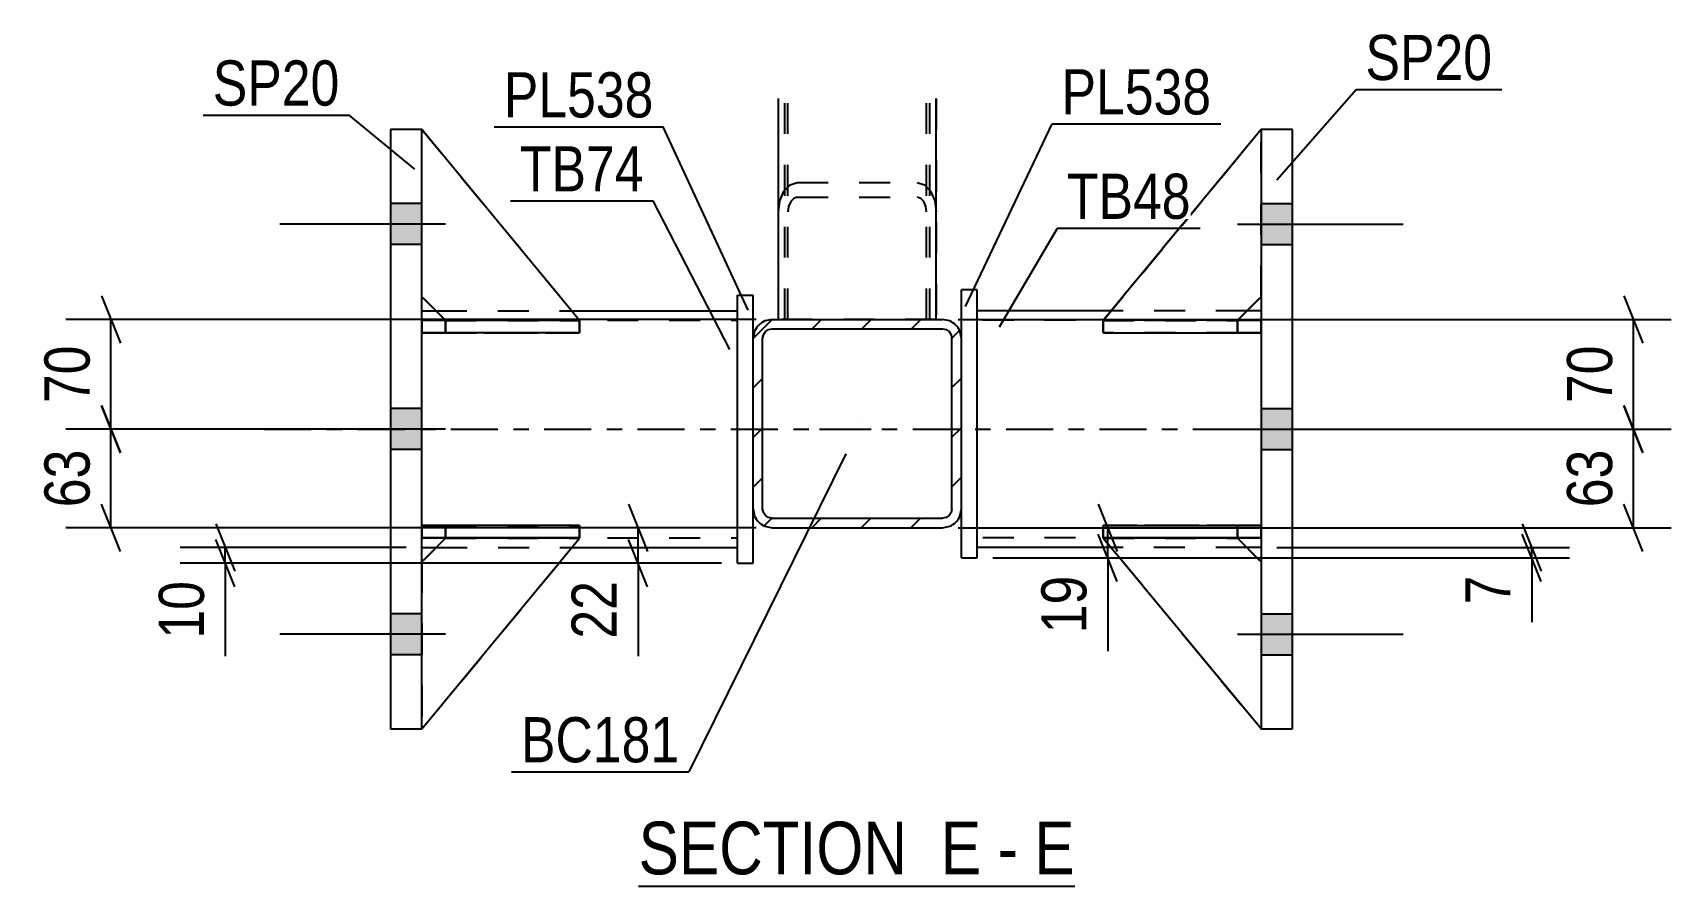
# Model space of a CAD drawing. Header units: millimetres. Extents: x 0 to 841, y 0 to 594.
# Drawn here: x 162.9 to 266.8, y 136.6 to 190.7 of the extents above; entities that cross this region are included whole.
import ezdxf

# ---------------------------------------------------------------- set-up
doc = ezdxf.new("R2010")
doc.units = ezdxf.units.MM
doc.linetypes.add('DXK_LINE_DOT2', pattern=[3.9198, 1.9599, -1.9599])
doc.linetypes.add('DXK_LINE_DOT3', pattern=[5.9187, 2.979, -0.9799, 0.9799, -0.9799])
doc.styles.add('Arial Narrow', font='ARIALN.TTF', dxfattribs={"height": 0.2})

# ---------------------------------------------------------------- blocks, each defined once
blk = doc.blocks.new('Unknown-318889357-16 - 6604')
at = {"color": 6, "linetype": 'Continuous'}
blk.add_line((201.34, 136.65), (228.99, 136.65), dxfattribs=at)
at = {"color": 0, "linetype": 'Continuous'}
for points in [[(219.45, 137.4), (219.45, 140.9), (201.34, 140.9), (201.34, 137.4)], [(223.06, 137.4), (223.06, 140.9), (220.5, 140.9), (220.5, 137.4)], [(225.38, 137.4), (225.38, 140.9), (224.11, 140.9), (224.11, 137.4)], [(228.99, 137.4), (228.99, 140.9), (226.43, 140.9), (226.43, 137.4)]]:
    blk.add_wipeout(points, dxfattribs=at)
at = {"color": 7, "linetype": 'Continuous', "style": 'Arial Narrow'}
for s, p in [('SECTION ', (201.34, 137.4)), ('E', (220.5, 137.4)), ('E', (226.43, 137.4)), ('-', (224.11, 137.4))]:
    blk.add_text(s, height=3.34, dxfattribs=at).set_placement(p)
blk = doc.blocks.new('Part-318889357-6722 - 6604')
at = {"linetype": 'Continuous'}
h = blk.add_hatch(dxfattribs=at)
h.set_pattern_fill('', scale=0.7, style=0, pattern_type=0)
h.set_pattern_definition([(45, (209.7997, 172.571), (-1.57154, 1.57154), [])])
h.paths.add_polyline_path([(220.6, 172.57), (209.8, 172.57), (209.34, 172.48), (208.95, 172.22), (208.69, 171.83), (208.6, 171.37), (208.6, 160.57), (208.69, 160.11), (208.95, 159.72), (209.34, 159.46), (209.8, 159.37), (220.6, 159.37), (221.06, 159.46), (221.45, 159.72), (221.71, 160.11), (221.8, 160.57), (221.8, 171.37), (221.71, 171.83), (221.45, 172.22), (221.06, 172.48)])
h.paths.add_polyline_path([(221.15, 171.6), (221.2, 171.37), (221.2, 160.57), (221.15, 160.34), (221.02, 160.15), (220.83, 160.02), (220.6, 159.97), (209.8, 159.97), (209.57, 160.02), (209.38, 160.15), (209.25, 160.34), (209.2, 160.57), (209.2, 171.37), (209.25, 171.6), (209.38, 171.8), (209.57, 171.93), (209.8, 171.97), (220.6, 171.97), (220.83, 171.93), (221.02, 171.8)])
at = {"color": 2, "linetype": 'Continuous'}
for p, q in [((209.8, 172.57), (209.34, 172.48)), ((209.8, 172.57), (220.6, 172.57)), ((221.06, 172.48), (220.6, 172.57)), ((208.69, 171.83), (208.6, 171.37)), ((209.2, 171.37), (209.25, 171.6)), ((209.25, 171.6), (209.38, 171.8)), ((209.38, 171.8), (209.57, 171.93)), ((209.57, 171.93), (209.8, 171.97)), ((209.8, 171.97), (220.6, 171.97)), ((220.6, 171.97), (220.83, 171.93)), ((220.83, 171.93), (221.02, 171.8)), ((221.02, 171.8), (221.15, 171.6)), ((221.15, 171.6), (221.2, 171.37)), ((221.8, 171.37), (221.71, 171.83)), ((208.6, 160.57), (208.6, 171.37)), ((209.2, 160.57), (209.2, 171.37)), ((221.2, 160.57), (221.2, 171.37)), ((221.8, 160.57), (221.8, 171.37)), ((208.6, 160.57), (208.69, 160.11)), ((209.25, 160.34), (209.2, 160.57)), ((209.38, 160.15), (209.25, 160.34)), ((209.57, 160.02), (209.38, 160.15)), ((209.8, 159.97), (209.57, 160.02)), ((220.83, 160.02), (220.6, 159.97)), ((221.02, 160.15), (220.83, 160.02)), ((221.15, 160.34), (221.02, 160.15)), ((221.2, 160.57), (221.15, 160.34)), ((221.71, 160.11), (221.8, 160.57)), ((209.34, 159.46), (209.8, 159.37)), ((209.8, 159.97), (220.6, 159.97)), ((209.8, 159.37), (220.6, 159.37)), ((220.6, 159.37), (221.06, 159.46))]:
    blk.add_line(p, q, dxfattribs=at)
at = {"color": 7, "linetype": 'DXK_LINE_DOT3'}
blk.add_line((215.2, 165.97), (215.2, 165.97), dxfattribs=at)
at = {"color": 2, "linetype": 'Continuous'}
for centre, start, end in [((209.8, 171.37), 112.5, 157.5), ((220.6, 171.37), 22.5, 67.5), ((209.8, 160.57), 202.5, 247.5), ((220.6, 160.57), 292.5, 337.5)]:
    blk.add_arc(centre, 1.2, start, end, dxfattribs=at)
blk = doc.blocks.new('Part-318889357-6706 - 6604')
at = {"color": 2, "linetype": 'Continuous'}
for p, q in [((210.2, 172.57), (210.2, 186.57)), ((220.2, 172.57), (220.2, 186.57))]:
    blk.add_line(p, q, dxfattribs=at)
at = {"color": 7, "linetype": 'DXK_LINE_DOT2'}
for p, q in [((210.8, 172.57), (210.8, 186.57)), ((219.6, 172.57), (219.6, 186.57)), ((210.55, 180.7), (210.94, 181.11)), ((210.94, 181.11), (211.4, 181.25)), ((211.4, 181.25), (219, 181.25)), ((219, 181.25), (219.46, 181.11)), ((219.46, 181.11), (219.85, 180.7)), ((210.2, 179.39), (210.29, 180.1)), ((210.29, 180.1), (210.55, 180.7)), ((210.85, 179.74), (210.8, 179.39)), ((210.98, 180.04), (210.85, 179.74)), ((211.17, 180.25), (210.98, 180.04)), ((211.4, 180.32), (211.17, 180.25)), ((211.4, 180.32), (219, 180.32)), ((219.23, 180.25), (219, 180.32)), ((219.42, 180.04), (219.23, 180.25)), ((219.55, 179.74), (219.42, 180.04)), ((219.6, 179.39), (219.55, 179.74)), ((219.85, 180.7), (220.11, 180.1)), ((220.11, 180.1), (220.2, 179.39)), ((210.2, 172.57), (220.2, 172.57))]:
    blk.add_line(p, q, dxfattribs=at)
blk = doc.blocks.new('Part-318889357-6746 - 6604')
at = {"color": 2, "linetype": 'Continuous'}
for p, q in [((187.6, 173.12), (188.49, 173.12)), ((197.1, 173.12), (207.6, 173.12)), ((187.6, 158.12), (188.51, 158.12)), ((197.11, 158.12), (207.6, 158.12))]:
    blk.add_line(p, q, dxfattribs=at)
at = {"color": 7, "linetype": 'DXK_LINE_DOT2'}
for p, q in [((187.6, 158.12), (187.6, 173.12)), ((187.6, 172.52), (207.6, 172.52)), ((188.49, 173.12), (197.1, 173.12)), ((207.6, 158.12), (207.6, 173.12)), ((187.6, 158.72), (207.6, 158.72)), ((188.51, 158.12), (197.11, 158.12))]:
    blk.add_line(p, q, dxfattribs=at)
at = {"color": 7, "linetype": 'DXK_LINE_DOT3'}
blk.add_line((177.6, 165.62), (217.6, 165.62), dxfattribs=at)
blk = doc.blocks.new('Bolt-318889357-6682 - 6604')
at = {"linetype": 'Continuous'}
for points in [[(242.8, 177.32), (242.8, 179.92), (240.8, 179.92), (240.8, 177.32)], [(242.8, 177.32), (242.8, 179.92), (240.8, 179.92), (240.8, 177.32)], [(242.8, 177.32), (242.8, 179.92), (240.8, 179.92), (240.8, 177.32)], [(242.8, 164.32), (242.8, 166.92), (240.8, 166.92), (240.8, 164.32)], [(242.8, 164.32), (242.8, 166.92), (240.8, 166.92), (240.8, 164.32)], [(242.8, 151.32), (242.8, 153.92), (240.8, 153.92), (240.8, 151.32)], [(242.8, 151.32), (242.8, 153.92), (240.8, 153.92), (240.8, 151.32)], [(242.8, 151.32), (242.8, 153.92), (240.8, 153.92), (240.8, 151.32)]]:
    blk.add_hatch(color=1, dxfattribs=at).paths.add_polyline_path(points)
at = {"color": 1, "linetype": 'Continuous'}
for p, q in [((240.8, 179.92), (242.8, 179.92)), ((240.8, 179.92), (242.8, 179.92)), ((240.8, 179.92), (242.8, 179.92)), ((239.3, 178.62), (249.8, 178.62)), ((239.3, 178.62), (249.8, 178.62)), ((239.3, 178.62), (249.8, 178.62)), ((240.8, 177.32), (242.8, 177.32)), ((240.8, 177.32), (242.8, 177.32)), ((240.8, 177.32), (242.8, 177.32)), ((240.8, 166.92), (242.8, 166.92)), ((240.8, 166.92), (242.8, 166.92)), ((239.3, 165.62), (249.8, 165.62)), ((239.3, 165.62), (249.8, 165.62)), ((240.8, 164.32), (242.8, 164.32)), ((240.8, 164.32), (242.8, 164.32)), ((240.8, 153.92), (242.8, 153.92)), ((240.8, 153.92), (242.8, 153.92)), ((240.8, 153.92), (242.8, 153.92)), ((239.3, 152.62), (249.8, 152.62)), ((239.3, 152.62), (249.8, 152.62)), ((239.3, 152.62), (249.8, 152.62)), ((240.8, 151.32), (242.8, 151.32)), ((240.8, 151.32), (242.8, 151.32)), ((240.8, 151.32), (242.8, 151.32))]:
    blk.add_line(p, q, dxfattribs=at)
blk = doc.blocks.new('Part-318889357-6705 - 6604')
at = {"color": 7, "linetype": 'DXK_LINE_DOT2'}
for p, q in [((210.2, 172.57), (210.2, 186.57)), ((210.6, 172.57), (210.6, 186.57)), ((219.8, 172.57), (219.8, 186.57)), ((220.2, 186.57), (220.2, 172.57)), ((220.2, 172.57), (210.2, 172.57))]:
    blk.add_line(p, q, dxfattribs=at)
blk = doc.blocks.new('Bolt-318889357-6681 - 6604')
at = {"linetype": 'Continuous'}
for points in [[(187.6, 177.32), (187.6, 179.92), (185.6, 179.92), (185.6, 177.32)], [(187.6, 177.32), (187.6, 179.92), (185.6, 179.92), (185.6, 177.32)], [(187.6, 177.32), (187.6, 179.92), (185.6, 179.92), (185.6, 177.32)], [(187.6, 164.32), (187.6, 166.92), (185.6, 166.92), (185.6, 164.32)], [(187.6, 164.32), (187.6, 166.92), (185.6, 166.92), (185.6, 164.32)], [(187.6, 151.32), (187.6, 153.92), (185.6, 153.92), (185.6, 151.32)], [(187.6, 151.32), (187.6, 153.92), (185.6, 153.92), (185.6, 151.32)], [(187.6, 151.32), (187.6, 153.92), (185.6, 153.92), (185.6, 151.32)]]:
    blk.add_hatch(color=1, dxfattribs=at).paths.add_polyline_path(points)
at = {"color": 1, "linetype": 'Continuous'}
for p, q in [((187.6, 179.92), (185.6, 179.92)), ((187.6, 179.92), (185.6, 179.92)), ((187.6, 179.92), (185.6, 179.92)), ((189.1, 178.62), (178.6, 178.62)), ((189.1, 178.62), (178.6, 178.62)), ((189.1, 178.62), (178.6, 178.62)), ((187.6, 177.32), (185.6, 177.32)), ((187.6, 177.32), (185.6, 177.32)), ((187.6, 177.32), (185.6, 177.32)), ((187.6, 166.92), (185.6, 166.92)), ((187.6, 166.92), (185.6, 166.92)), ((189.1, 165.62), (178.6, 165.62)), ((189.1, 165.62), (178.6, 165.62)), ((187.6, 164.32), (185.6, 164.32)), ((187.6, 164.32), (185.6, 164.32)), ((187.6, 153.92), (185.6, 153.92)), ((187.6, 153.92), (185.6, 153.92)), ((187.6, 153.92), (185.6, 153.92)), ((189.1, 152.62), (178.6, 152.62)), ((189.1, 152.62), (178.6, 152.62)), ((189.1, 152.62), (178.6, 152.62)), ((187.6, 151.32), (185.6, 151.32)), ((187.6, 151.32), (185.6, 151.32)), ((187.6, 151.32), (185.6, 151.32))]:
    blk.add_line(p, q, dxfattribs=at)
blk = doc.blocks.new('Part-318889357-6731 - 6604')
at = {"color": 2, "linetype": 'Continuous'}
for p, q in [((231.3, 173.12), (222.8, 173.12)), ((240.8, 173.12), (239.9, 173.12)), ((231.29, 158.12), (222.8, 158.12)), ((240.8, 158.12), (239.89, 158.12))]:
    blk.add_line(p, q, dxfattribs=at)
at = {"color": 7, "linetype": 'DXK_LINE_DOT2'}
for p, q in [((222.8, 158.12), (222.8, 173.12)), ((240.8, 172.52), (222.8, 172.52)), ((239.9, 173.12), (231.3, 173.12)), ((240.8, 173.12), (240.8, 158.12)), ((240.8, 158.72), (222.8, 158.72)), ((239.89, 158.12), (231.29, 158.12))]:
    blk.add_line(p, q, dxfattribs=at)
at = {"color": 7, "linetype": 'DXK_LINE_DOT3'}
blk.add_line((212.8, 165.62), (250.8, 165.62), dxfattribs=at)
blk = doc.blocks.new('Part-318889357-6736 - 6604')
at = {"color": 2, "linetype": 'Continuous'}
for p, q in [((222.8, 174.46), (221.8, 174.46)), ((221.8, 171.38), (221.8, 174.46)), ((222.8, 157.46), (222.8, 174.46)), ((221.8, 157.46), (221.8, 160.56)), ((221.8, 157.46), (222.8, 157.46))]:
    blk.add_line(p, q, dxfattribs=at)
at = {"color": 7, "linetype": 'DXK_LINE_DOT2'}
blk.add_line((221.8, 160.56), (221.8, 171.38), dxfattribs=at)
blk = doc.blocks.new('Part-318889357-6741 - 6604')
at = {"color": 2, "linetype": 'Continuous'}
for p, q in [((207.6, 157.12), (207.6, 174.12)), ((207.6, 174.12), (208.6, 174.12)), ((208.6, 171.37), (208.6, 174.12)), ((208.6, 157.12), (208.6, 160.57)), ((207.6, 157.12), (208.6, 157.12))]:
    blk.add_line(p, q, dxfattribs=at)
at = {"color": 7, "linetype": 'DXK_LINE_DOT2'}
blk.add_line((208.6, 160.57), (208.6, 171.37), dxfattribs=at)
blk = doc.blocks.new('Part-318889357-6747 - 6604')
at = {"color": 2, "linetype": 'Continuous'}
for p, q in [((230.8, 158.71), (230.8, 158.71)), ((239.3, 158.71), (230.8, 158.71)), ((240.8, 146.62), (230.8, 158.71)), ((239.3, 158.71), (239.3, 158.71)), ((239.3, 158.71), (240.8, 157.21))]:
    blk.add_line(p, q, dxfattribs=at)
at = {"color": 7, "linetype": 'DXK_LINE_DOT2'}
for p, q in [((230.8, 158.71), (239.3, 158.71)), ((240.8, 146.62), (230.8, 158.71)), ((239.3, 158.71), (240.8, 157.21)), ((240.8, 157.21), (240.8, 146.62))]:
    blk.add_line(p, q, dxfattribs=at)
blk = doc.blocks.new('Part-318889357-6748 - 6604')
at = {"color": 7, "linetype": 'DXK_LINE_DOT2'}
for p, q in [((230.8, 158.71), (239.3, 158.71)), ((240.8, 146.62), (230.8, 158.71)), ((230.8, 158.71), (230.8, 158.71)), ((239.3, 158.71), (230.8, 158.71)), ((230.8, 158.71), (240.8, 146.62)), ((239.3, 158.71), (240.8, 157.21)), ((239.3, 158.71), (239.3, 158.71)), ((240.8, 157.21), (239.3, 158.71)), ((240.8, 157.21), (240.8, 146.62))]:
    blk.add_line(p, q, dxfattribs=at)
blk = doc.blocks.new('Part-318889357-6749 - 6604')
at = {"color": 2, "linetype": 'Continuous'}
for p, q in [((240.8, 184.62), (230.8, 172.51)), ((240.8, 184.62), (240.8, 184.62)), ((240.8, 184.62), (240.8, 184.62)), ((239.31, 172.52), (240.8, 174.01)), ((232.04, 172.51), (230.8, 172.51)), ((230.8, 172.51), (230.8, 172.51))]:
    blk.add_line(p, q, dxfattribs=at)
at = {"color": 7, "linetype": 'DXK_LINE_DOT2'}
for p, q in [((240.8, 184.62), (230.8, 172.51)), ((240.8, 174.01), (240.8, 184.62)), ((239.3, 172.51), (240.8, 174.01)), ((239.3, 172.51), (230.8, 172.51)), ((239.3, 172.51), (232.04, 172.51)), ((239.3, 172.51), (239.31, 172.52)), ((239.3, 172.51), (239.3, 172.51))]:
    blk.add_line(p, q, dxfattribs=at)
blk = doc.blocks.new('Part-318889357-6750 - 6604')
at = {"color": 7, "linetype": 'DXK_LINE_DOT2'}
for p, q in [((240.8, 184.62), (230.8, 172.51)), ((230.8, 172.51), (240.8, 184.62)), ((240.8, 174.01), (240.8, 184.62)), ((239.3, 172.51), (240.8, 174.01)), ((239.3, 172.51), (240.8, 174.01)), ((230.8, 172.51), (239.3, 172.51)), ((230.8, 172.51), (230.8, 172.51)), ((239.3, 172.51), (230.8, 172.51)), ((239.3, 172.51), (239.3, 172.51))]:
    blk.add_line(p, q, dxfattribs=at)
blk = doc.blocks.new('Part-318889357-6751 - 6604')
at = {"color": 7, "linetype": 'DXK_LINE_DOT2'}
for p, q in [((230.8, 158.72), (230.8, 159.52)), ((230.8, 159.52), (239.3, 159.52)), ((240.8, 159.52), (230.8, 159.52)), ((239.3, 158.72), (239.3, 159.52)), ((239.3, 159.52), (240.8, 159.52)), ((240.8, 158.72), (240.8, 159.52)), ((240.8, 158.72), (240.8, 159.52)), ((240.8, 159.52), (240.8, 159.52)), ((239.3, 158.72), (230.8, 158.72)), ((230.8, 158.72), (240.8, 158.72)), ((240.8, 158.72), (239.3, 158.72)), ((240.8, 158.72), (240.8, 158.72))]:
    blk.add_line(p, q, dxfattribs=at)
blk = doc.blocks.new('Part-318889357-6752 - 6604')
at = {"color": 7, "linetype": 'DXK_LINE_DOT2'}
for p, q in [((230.8, 171.72), (230.8, 172.52)), ((230.8, 172.52), (239.3, 172.52)), ((240.8, 172.52), (230.8, 172.52)), ((239.3, 171.72), (239.3, 172.52)), ((239.3, 172.52), (240.8, 172.52)), ((240.8, 171.72), (240.8, 172.52)), ((240.8, 171.72), (240.8, 172.52)), ((240.8, 172.52), (240.8, 172.52)), ((239.3, 171.72), (230.8, 171.72)), ((230.8, 171.72), (240.8, 171.72)), ((240.8, 171.72), (239.3, 171.72)), ((240.8, 171.72), (240.8, 171.72))]:
    blk.add_line(p, q, dxfattribs=at)
blk = doc.blocks.new('Part-318889357-6753 - 6604')
at = {"color": 2, "linetype": 'Continuous'}
for p, q in [((230.8, 159.52), (240.8, 159.52)), ((230.8, 159.52), (230.8, 158.72)), ((240.8, 159.52), (240.8, 159.52)), ((240.8, 158.72), (240.8, 159.52)), ((240.8, 158.72), (230.8, 158.72))]:
    blk.add_line(p, q, dxfattribs=at)
at = {"color": 7, "linetype": 'DXK_LINE_DOT2'}
for p, q in [((239.3, 159.52), (230.8, 159.52)), ((240.8, 159.52), (239.3, 159.52)), ((239.3, 159.52), (239.3, 158.72)), ((240.8, 159.52), (240.8, 159.52)), ((230.8, 158.72), (239.3, 158.72)), ((239.3, 158.72), (240.8, 158.72))]:
    blk.add_line(p, q, dxfattribs=at)
blk = doc.blocks.new('Part-318889357-6754 - 6604')
at = {"color": 2, "linetype": 'Continuous'}
for p, q in [((230.8, 172.52), (230.8, 172.52)), ((230.8, 172.52), (230.8, 171.72)), ((240.8, 172.52), (232.04, 172.52)), ((240.8, 172.52), (240.8, 172.52)), ((240.8, 172.52), (240.8, 171.72)), ((230.8, 171.72), (240.8, 171.72))]:
    blk.add_line(p, q, dxfattribs=at)
at = {"color": 7, "linetype": 'DXK_LINE_DOT2'}
for p, q in [((232.04, 172.52), (230.8, 172.52)), ((239.3, 172.52), (230.8, 172.52)), ((239.3, 172.52), (240.8, 172.52)), ((239.3, 172.52), (239.3, 171.72)), ((240.8, 172.52), (240.8, 172.52)), ((230.8, 171.72), (239.3, 171.72)), ((239.3, 171.72), (240.8, 171.72))]:
    blk.add_line(p, q, dxfattribs=at)
blk = doc.blocks.new('Part-318889357-6755 - 6604')
at = {"color": 2, "linetype": 'Continuous'}
for p, q in [((189.1, 158.71), (187.6, 157.21)), ((187.6, 146.62), (197.6, 158.71)), ((197.6, 158.71), (189.1, 158.71)), ((189.1, 158.71), (189.1, 158.71)), ((197.6, 158.71), (197.6, 158.71))]:
    blk.add_line(p, q, dxfattribs=at)
at = {"color": 7, "linetype": 'DXK_LINE_DOT2'}
for p, q in [((187.6, 157.21), (189.1, 158.71)), ((187.6, 146.62), (197.6, 158.71)), ((189.1, 158.71), (197.6, 158.71)), ((187.6, 157.21), (187.6, 146.62))]:
    blk.add_line(p, q, dxfattribs=at)
blk = doc.blocks.new('Part-318889357-6756 - 6604')
at = {"color": 7, "linetype": 'DXK_LINE_DOT2'}
for p, q in [((189.1, 158.71), (187.6, 157.21)), ((187.6, 146.62), (197.6, 158.71)), ((187.6, 157.21), (189.1, 158.71)), ((187.6, 146.62), (197.6, 158.71)), ((197.6, 158.71), (189.1, 158.71)), ((189.1, 158.71), (189.1, 158.71)), ((189.1, 158.71), (197.6, 158.71)), ((197.6, 158.71), (197.6, 158.71)), ((187.6, 157.21), (187.6, 146.62))]:
    blk.add_line(p, q, dxfattribs=at)
blk = doc.blocks.new('Part-318889357-6757 - 6604')
at = {"color": 2, "linetype": 'Continuous'}
for p, q in [((187.6, 184.62), (187.6, 184.62)), ((187.6, 184.62), (187.6, 184.62)), ((197.6, 172.51), (187.6, 184.62)), ((189.09, 172.52), (187.6, 174.01)), ((196.35, 172.51), (197.6, 172.51)), ((197.6, 172.51), (197.6, 172.51))]:
    blk.add_line(p, q, dxfattribs=at)
at = {"color": 7, "linetype": 'DXK_LINE_DOT2'}
for p, q in [((187.6, 174.01), (187.6, 184.62)), ((187.6, 184.62), (197.6, 172.51)), ((189.1, 172.51), (187.6, 174.01)), ((189.1, 172.51), (189.09, 172.52)), ((197.6, 172.51), (189.1, 172.51)), ((189.1, 172.51), (189.1, 172.51)), ((189.1, 172.51), (196.35, 172.51))]:
    blk.add_line(p, q, dxfattribs=at)
blk = doc.blocks.new('Part-318889357-6758 - 6604')
at = {"color": 7, "linetype": 'DXK_LINE_DOT2'}
for p, q in [((187.6, 174.01), (187.6, 184.62)), ((187.6, 184.62), (197.6, 172.51)), ((187.6, 184.62), (197.6, 172.51)), ((189.1, 172.51), (187.6, 174.01)), ((189.1, 172.51), (187.6, 174.01)), ((197.6, 172.51), (189.1, 172.51)), ((189.1, 172.51), (189.1, 172.51)), ((189.1, 172.51), (197.6, 172.51)), ((197.6, 172.51), (197.6, 172.51))]:
    blk.add_line(p, q, dxfattribs=at)
blk = doc.blocks.new('Part-318889357-6759 - 6604')
at = {"color": 7, "linetype": 'DXK_LINE_DOT2'}
for p, q in [((187.6, 159.52), (189.1, 159.52)), ((197.6, 159.52), (187.6, 159.52)), ((187.6, 159.52), (187.6, 159.52)), ((187.6, 159.52), (187.6, 158.72)), ((187.6, 159.52), (187.6, 158.72)), ((189.1, 159.52), (197.6, 159.52)), ((189.1, 159.52), (189.1, 158.72)), ((197.6, 159.52), (197.6, 158.72)), ((189.1, 158.72), (187.6, 158.72)), ((187.6, 158.72), (197.6, 158.72)), ((187.6, 158.72), (187.6, 158.72)), ((197.6, 158.72), (189.1, 158.72))]:
    blk.add_line(p, q, dxfattribs=at)
blk = doc.blocks.new('Part-318889357-6760 - 6604')
at = {"color": 7, "linetype": 'DXK_LINE_DOT2'}
for p, q in [((187.6, 172.52), (189.1, 172.52)), ((197.37, 172.52), (187.6, 172.52)), ((187.6, 172.52), (187.6, 172.52)), ((187.6, 172.52), (187.6, 171.72)), ((187.6, 172.52), (187.6, 171.72)), ((189.1, 172.52), (197.6, 172.52)), ((189.1, 172.52), (189.1, 171.72)), ((197.6, 172.52), (197.6, 171.72)), ((189.1, 171.72), (187.6, 171.72)), ((187.6, 171.72), (197.6, 171.72)), ((187.6, 171.72), (187.6, 171.72)), ((197.6, 171.72), (189.1, 171.72))]:
    blk.add_line(p, q, dxfattribs=at)
blk = doc.blocks.new('Part-318889357-6761 - 6604')
at = {"color": 2, "linetype": 'Continuous'}
for p, q in [((187.6, 158.72), (187.6, 159.52)), ((197.6, 159.52), (187.6, 159.52)), ((197.6, 158.72), (197.6, 159.52)), ((197.6, 158.72), (187.6, 158.72)), ((187.6, 158.72), (187.6, 158.72))]:
    blk.add_line(p, q, dxfattribs=at)
at = {"color": 7, "linetype": 'DXK_LINE_DOT2'}
for p, q in [((189.1, 159.52), (187.6, 159.52)), ((189.1, 158.72), (189.1, 159.52)), ((197.6, 159.52), (189.1, 159.52)), ((187.6, 158.72), (189.1, 158.72)), ((189.1, 158.72), (197.6, 158.72))]:
    blk.add_line(p, q, dxfattribs=at)
blk = doc.blocks.new('Part-318889357-6762 - 6604')
at = {"color": 2, "linetype": 'Continuous'}
for p, q in [((187.6, 171.72), (187.6, 172.52)), ((187.6, 172.52), (196.35, 172.52)), ((197.6, 172.52), (197.59, 172.52)), ((197.6, 171.72), (197.6, 172.52)), ((197.6, 171.72), (187.6, 171.72)), ((187.6, 171.72), (187.6, 171.72))]:
    blk.add_line(p, q, dxfattribs=at)
at = {"color": 7, "linetype": 'DXK_LINE_DOT2'}
for p, q in [((189.1, 172.52), (187.6, 172.52)), ((189.1, 171.72), (189.1, 172.52)), ((189.1, 172.52), (197.59, 172.52)), ((187.6, 171.72), (189.1, 171.72)), ((189.1, 171.72), (197.6, 171.72))]:
    blk.add_line(p, q, dxfattribs=at)
blk = doc.blocks.new('Part-318889357-6767 - 6604')
at = {"color": 2, "linetype": 'Continuous'}
for p, q in [((242.8, 184.62), (240.8, 184.62)), ((240.8, 184.62), (240.8, 146.62)), ((242.8, 146.62), (242.8, 184.62)), ((240.8, 146.62), (242.8, 146.62))]:
    blk.add_line(p, q, dxfattribs=at)
blk = doc.blocks.new('Part-318889357-6772 - 6604')
at = {"color": 2, "linetype": 'Continuous'}
for p, q in [((185.6, 184.62), (185.6, 146.62)), ((187.6, 184.62), (185.6, 184.62)), ((187.6, 146.62), (187.6, 184.62)), ((185.6, 146.62), (187.6, 146.62))]:
    blk.add_line(p, q, dxfattribs=at)
blk = doc.blocks.new('StraightDimension-318889357-6804 - 6604')
at = {"color": 7, "linetype": 'Continuous'}
for p, q in [((230.48, 160.87), (231.68, 157.87)), ((221.6, 159.37), (233.48, 159.37)), ((231.68, 155.96), (230.48, 158.96)), ((231.08, 157.46), (231.08, 159.37)), ((223.8, 157.46), (233.48, 157.46)), ((231.08, 157.46), (231.08, 151.55)), ((231.08, 157.46), (231.08, 151.55))]:
    blk.add_line(p, q, dxfattribs=at)
at = {"color": 0}
blk.add_wipeout([(230.33, 156.93), (226.13, 156.93), (226.13, 152.08), (230.33, 152.08)], dxfattribs=at)
at = {"color": 3, "style": 'Arial Narrow'}
blk.add_text('19', height=2.863, rotation=90.0002, dxfattribs=at).set_placement((229.73, 152.68))
blk = doc.blocks.new('StraightDimension-318889357-6846 - 6604')
at = {"color": 7, "linetype": 'Continuous'}
for p, q in [((167.28, 167.12), (168.48, 164.12)), ((180.1, 165.62), (165.03, 165.62)), ((167.88, 159.37), (167.88, 165.62)), ((168.48, 157.87), (167.28, 160.87)), ((208.8, 159.37), (165.03, 159.37))]:
    blk.add_line(p, q, dxfattribs=at)
at = {"color": 0}
blk.add_wipeout([(167.13, 164.92), (162.93, 164.92), (162.93, 160.07), (167.13, 160.07)], dxfattribs=at)
at = {"color": 3, "style": 'Arial Narrow'}
blk.add_text('63', height=2.863, rotation=90.0002, dxfattribs=at).set_placement((166.53, 160.67))
blk = doc.blocks.new('StraightDimension-318889357-6864 - 6604')
at = {"color": 7, "linetype": 'Continuous'}
for p, q in [((167.28, 174.07), (168.48, 171.07)), ((208.8, 172.57), (165.03, 172.57)), ((167.88, 165.62), (167.88, 172.57)), ((168.48, 164.12), (167.28, 167.12)), ((180.1, 165.62), (165.03, 165.62))]:
    blk.add_line(p, q, dxfattribs=at)
at = {"color": 0}
blk.add_wipeout([(167.13, 171.52), (162.93, 171.52), (162.93, 166.67), (167.13, 166.67)], dxfattribs=at)
at = {"color": 3, "style": 'Arial Narrow'}
blk.add_text('70', height=2.863, rotation=90.0002, dxfattribs=at).set_placement((166.53, 167.27))
blk = doc.blocks.new('StraightDimension-318889357-6815 - 6604')
at = {"color": 7, "linetype": 'Continuous'}
for p, q in [((200.7, 160.87), (201.9, 157.87)), ((208.8, 159.37), (198.45, 159.37)), ((201.3, 157.12), (201.3, 159.37)), ((201.9, 155.62), (200.7, 158.62)), ((206.6, 157.12), (198.45, 157.12)), ((201.3, 157.12), (201.3, 151.22)), ((201.3, 157.12), (201.3, 151.22))]:
    blk.add_line(p, q, dxfattribs=at)
at = {"color": 0}
blk.add_wipeout([(200.55, 156.6), (196.35, 156.6), (196.35, 151.74), (200.55, 151.74)], dxfattribs=at)
at = {"color": 3, "style": 'Arial Narrow'}
blk.add_text('22', height=2.863, rotation=90.0002, dxfattribs=at).set_placement((199.95, 152.34))
blk = doc.blocks.new('StraightDimension-318889357-6884 - 6604')
at = {"color": 7, "linetype": 'Continuous'}
for p, q in [((263.81, 167.12), (265.01, 164.12)), ((248.3, 165.62), (266.81, 165.62)), ((264.41, 159.37), (264.41, 165.62)), ((265.01, 157.87), (263.81, 160.87)), ((221.6, 159.37), (266.81, 159.37))]:
    blk.add_line(p, q, dxfattribs=at)
at = {"color": 0}
blk.add_wipeout([(263.66, 164.92), (259.46, 164.92), (259.46, 160.07), (263.66, 160.07)], dxfattribs=at)
at = {"color": 3, "style": 'Arial Narrow'}
blk.add_text('63', height=2.863, rotation=90.0002, dxfattribs=at).set_placement((263.06, 160.67))
blk = doc.blocks.new('StraightDimension-318889357-6826 - 6604')
at = {"color": 7, "linetype": 'Continuous'}
for p, q in [((174.53, 159.61), (175.73, 156.61)), ((186.6, 158.11), (172.28, 158.11)), ((175.73, 155.62), (174.53, 158.62)), ((175.13, 157.12), (175.13, 158.11)), ((206.6, 157.12), (172.28, 157.12)), ((175.13, 157.12), (175.13, 151.22)), ((175.13, 157.12), (175.13, 151.22))]:
    blk.add_line(p, q, dxfattribs=at)
at = {"color": 0}
blk.add_wipeout([(174.38, 156.6), (170.18, 156.6), (170.18, 151.74), (174.38, 151.74)], dxfattribs=at)
at = {"color": 3, "style": 'Arial Narrow'}
blk.add_text('10', height=2.863, rotation=90.0002, dxfattribs=at).set_placement((173.78, 152.34))
blk = doc.blocks.new('StraightDimension-318889357-6836 - 6604')
at = {"color": 7, "linetype": 'Continuous'}
for p, q in [((257.36, 159.61), (258.56, 156.61)), ((258.56, 155.96), (257.36, 158.96)), ((241.8, 158.11), (260.36, 158.11)), ((257.96, 157.46), (257.96, 158.11)), ((223.8, 157.46), (260.36, 157.46)), ((257.96, 157.46), (257.96, 153.38)), ((257.96, 157.46), (257.96, 153.38))]:
    blk.add_line(p, q, dxfattribs=at)
at = {"color": 0}
blk.add_wipeout([(257.21, 156.93), (253.01, 156.93), (253.01, 153.91), (257.21, 153.91)], dxfattribs=at)
at = {"color": 3, "style": 'Arial Narrow'}
blk.add_text('7', height=2.86, rotation=90.0002, dxfattribs=at).set_placement((256.61, 154.51))
blk = doc.blocks.new('StraightDimension-318889357-6901 - 6604')
at = {"color": 7, "linetype": 'Continuous'}
for p, q in [((263.81, 174.07), (265.01, 171.07)), ((221.6, 172.57), (266.81, 172.57)), ((264.41, 165.62), (264.41, 172.57)), ((265.01, 164.12), (263.81, 167.12)), ((248.3, 165.62), (266.81, 165.62))]:
    blk.add_line(p, q, dxfattribs=at)
at = {"color": 0}
blk.add_wipeout([(263.66, 171.52), (259.46, 171.52), (259.46, 166.67), (263.66, 166.67)], dxfattribs=at)
at = {"color": 3, "style": 'Arial Narrow'}
blk.add_text('70', height=2.863, rotation=90.0002, dxfattribs=at).set_placement((263.06, 167.27))
blk = doc.blocks.new('Mark-318889357-6718 - 6604')
at = {"color": 30, "linetype": 'Continuous'}
for p in [(214.48, 164.05), (193.28, 143.9)]:
    blk.add_line(p, (204.53, 143.9), dxfattribs=at)
at = {"color": 0}
blk.add_wipeout([(203.93, 144.5), (203.93, 147.5), (193.88, 147.5), (193.88, 144.5)], dxfattribs=at)
blk.add_wipeout([(203.93, 144.5), (203.93, 147.5), (193.88, 147.5), (193.88, 144.5)], dxfattribs=at)
at = {"color": 3, "style": 'Arial Narrow'}
blk.add_text('BC181', height=2.863, dxfattribs=at).set_placement((193.88, 144.5))
blk = doc.blocks.new('Mark-318889357-6727 - 6604')
at = {"color": 30, "linetype": 'Continuous'}
for p, q in [((224.21, 172.11), (227.89, 178.35)), ((227.89, 178.35), (236.94, 178.35))]:
    blk.add_line(p, q, dxfattribs=at)
at = {"color": 0}
blk.add_wipeout([(236.34, 178.95), (236.34, 181.95), (228.49, 181.95), (228.49, 178.95)], dxfattribs=at)
blk.add_wipeout([(236.34, 178.95), (236.34, 181.95), (228.49, 181.95), (228.49, 178.95)], dxfattribs=at)
at = {"color": 3, "style": 'Arial Narrow'}
blk.add_text('TB48', height=2.863, dxfattribs=at).set_placement((228.49, 178.95))
blk = doc.blocks.new('Mark-318889357-6732 - 6604')
at = {"color": 30, "linetype": 'Continuous'}
for p, q in [((222.06, 173.4), (227.55, 184.97)), ((227.55, 184.97), (238.25, 184.97))]:
    blk.add_line(p, q, dxfattribs=at)
at = {"color": 0}
blk.add_wipeout([(237.65, 185.57), (237.65, 188.57), (228.15, 188.57), (228.15, 185.57)], dxfattribs=at)
blk.add_wipeout([(237.65, 185.57), (237.65, 188.57), (228.15, 188.57), (228.15, 185.57)], dxfattribs=at)
at = {"color": 3, "style": 'Arial Narrow'}
blk.add_text('PL538', height=2.863, dxfattribs=at).set_placement((228.15, 185.57))
blk = doc.blocks.new('Mark-318889357-6737 - 6604')
at = {"color": 30, "linetype": 'Continuous'}
for p in [(192.19, 184.78), (208.29, 173.16)]:
    blk.add_line(p, (202.89, 184.78), dxfattribs=at)
at = {"color": 0}
blk.add_wipeout([(202.29, 185.38), (202.29, 188.38), (192.79, 188.38), (192.79, 185.38)], dxfattribs=at)
blk.add_wipeout([(202.29, 185.38), (202.29, 188.38), (192.79, 188.38), (192.79, 185.38)], dxfattribs=at)
at = {"color": 3, "style": 'Arial Narrow'}
blk.add_text('PL538', height=2.863, dxfattribs=at).set_placement((192.79, 185.38))
blk = doc.blocks.new('Mark-318889357-6742 - 6604')
at = {"color": 30, "linetype": 'Continuous'}
for p in [(193.21, 180.09), (207.12, 170.66)]:
    blk.add_line(p, (202.26, 180.09), dxfattribs=at)
at = {"color": 0}
blk.add_wipeout([(201.66, 180.69), (201.66, 183.69), (193.81, 183.69), (193.81, 180.69)], dxfattribs=at)
blk.add_wipeout([(201.66, 180.69), (201.66, 183.69), (193.81, 183.69), (193.81, 180.69)], dxfattribs=at)
at = {"color": 3, "style": 'Arial Narrow'}
blk.add_text('TB74', height=2.863, dxfattribs=at).set_placement((193.81, 180.69))
blk = doc.blocks.new('Mark-318889357-6763 - 6604')
at = {"color": 30, "linetype": 'Continuous'}
for p, q in [((241.8, 181.42), (246.82, 187.15)), ((246.82, 187.15), (256.06, 187.15))]:
    blk.add_line(p, q, dxfattribs=at)
at = {"color": 0}
blk.add_wipeout([(255.46, 187.75), (255.46, 190.75), (247.42, 190.75), (247.42, 187.75)], dxfattribs=at)
blk.add_wipeout([(255.46, 187.75), (255.46, 190.75), (247.42, 190.75), (247.42, 187.75)], dxfattribs=at)
at = {"color": 3, "style": 'Arial Narrow'}
blk.add_text('SP20', height=2.863, dxfattribs=at).set_placement((247.42, 187.75))
blk = doc.blocks.new('Mark-318889357-6768 - 6604')
at = {"color": 30, "linetype": 'Continuous'}
for p in [(173.74, 185.53), (187.14, 182.1)]:
    blk.add_line(p, (182.98, 185.53), dxfattribs=at)
at = {"color": 0}
blk.add_wipeout([(182.38, 186.13), (182.38, 189.13), (174.34, 189.13), (174.34, 186.13)], dxfattribs=at)
blk.add_wipeout([(182.38, 186.13), (182.38, 189.13), (174.34, 189.13), (174.34, 186.13)], dxfattribs=at)
at = {"color": 3, "style": 'Arial Narrow'}
blk.add_text('SP20', height=2.863, dxfattribs=at).set_placement((174.34, 186.13))

msp = doc.modelspace()

# ---------------------------------------------------------------- block references
for name in ['Part-318889357-6706 - 6604', 'Part-318889357-6705 - 6604', 'Part-318889357-6772 - 6604', 'Part-318889357-6757 - 6604', 'Part-318889357-6758 - 6604', 'Part-318889357-6749 - 6604', 'Part-318889357-6750 - 6604', 'Part-318889357-6767 - 6604', 'Bolt-318889357-6681 - 6604', 'Bolt-318889357-6682 - 6604', 'Part-318889357-6741 - 6604', 'Part-318889357-6736 - 6604', 'Part-318889357-6746 - 6604', 'Part-318889357-6760 - 6604', 'Part-318889357-6762 - 6604', 'Part-318889357-6722 - 6604', 'Part-318889357-6731 - 6604', 'Part-318889357-6752 - 6604', 'Part-318889357-6754 - 6604', 'Part-318889357-6759 - 6604', 'Part-318889357-6761 - 6604', 'Part-318889357-6751 - 6604', 'Part-318889357-6753 - 6604', 'Part-318889357-6755 - 6604', 'Part-318889357-6756 - 6604', 'Part-318889357-6747 - 6604', 'Part-318889357-6748 - 6604', 'Unknown-318889357-16 - 6604']:
    msp.add_blockref(name, (0, 0))

# ---------------------------------------------------------------- next in the draw order: block references
for name in ['Mark-318889357-6763 - 6604', 'Mark-318889357-6768 - 6604', 'StraightDimension-318889357-6846 - 6604', 'StraightDimension-318889357-6804 - 6604']:
    msp.add_blockref(name, (0, 0))

# ---------------------------------------------------------------- next in the draw order: block references
for name in ['StraightDimension-318889357-6864 - 6604', 'StraightDimension-318889357-6884 - 6604', 'StraightDimension-318889357-6815 - 6604']:
    msp.add_blockref(name, (0, 0))

# ---------------------------------------------------------------- next in the draw order: block references
for name in ['Mark-318889357-6737 - 6604', 'StraightDimension-318889357-6901 - 6604', 'StraightDimension-318889357-6826 - 6604', 'StraightDimension-318889357-6836 - 6604']:
    msp.add_blockref(name, (0, 0))

# ---------------------------------------------------------------- next in the draw order: block references
for name in ['Mark-318889357-6742 - 6604', 'Mark-318889357-6727 - 6604', 'Mark-318889357-6718 - 6604']:
    msp.add_blockref(name, (0, 0))

# ---------------------------------------------------------------- next in the draw order: block references
msp.add_blockref('Mark-318889357-6732 - 6604', (0, 0))

doc.saveas('drawing.dxf')
